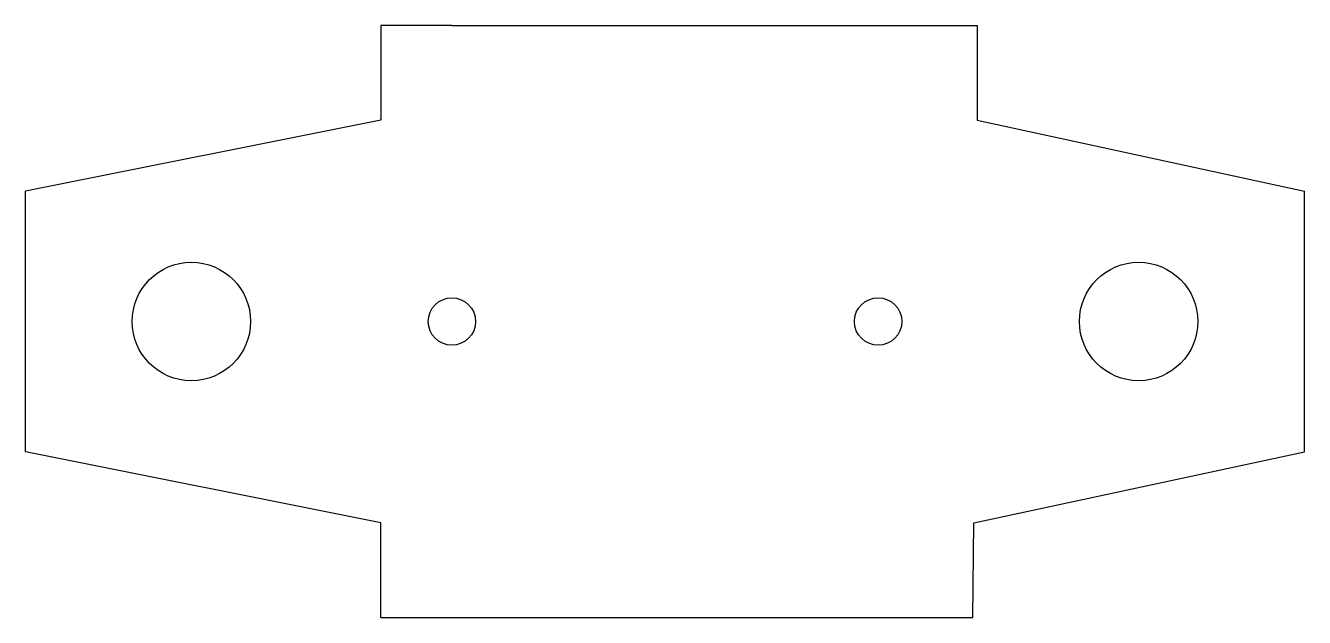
# Model space of a CAD drawing. Header units: millimetres. Extents: x 1834.4 to 1888.4, y 1598.6 to 1623.6.
import ezdxf

# ---------------------------------------------------------------- set-up
doc = ezdxf.new("R2010")
doc.units = ezdxf.units.MM

msp = doc.modelspace()

# ---------------------------------------------------------------- linework, layer by layer
for p, q in [((1852.406, 1623.558), (1849.406, 1623.558)), ((1849.406, 1623.558), (1849.406, 1619.558)), ((1852.406, 1623.558), (1869.584, 1623.558)), ((1869.584, 1623.558), (1874.584, 1623.558)), ((1874.584, 1623.558), (1874.584, 1619.558)), ((1849.406, 1619.558), (1834.406, 1616.558)), ((1874.584, 1619.558), (1888.406, 1616.558)), ((1834.406, 1605.558), (1834.406, 1616.558)), ((1888.406, 1605.558), (1888.406, 1616.558)), ((1849.406, 1602.558), (1834.406, 1605.558)), ((1874.445, 1602.557), (1888.406, 1605.558)), ((1849.406, 1598.558), (1849.406, 1602.558)), ((1874.406, 1598.558), (1874.445, 1602.557)), ((1849.406, 1598.558), (1874.406, 1598.558))]:
    msp.add_line(p, q)
for centre, radius in [((1841.406, 1611.058), 2.5), ((1881.406, 1611.058), 2.5), ((1852.406, 1611.058), 1), ((1870.406, 1611.058), 1)]:
    msp.add_circle(centre, radius)

doc.saveas('drawing.dxf')
